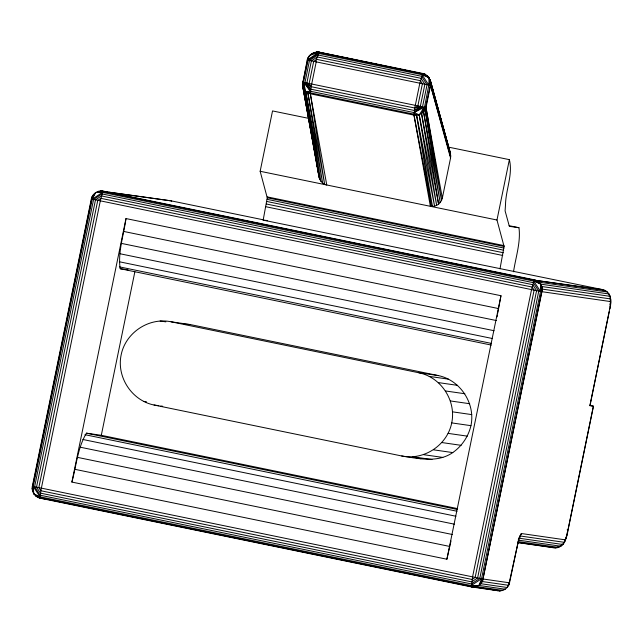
<?xml version="1.0" encoding="UTF-8"?>
<svg xmlns="http://www.w3.org/2000/svg" width="643" height="643" viewBox="0 0 643 643"><rect width="100%" height="100%" fill="white"/><g stroke="black" fill="none" stroke-linecap="round" stroke-linejoin="round"><path stroke-width="0.96" d="M442.32 198.181L426.02 107.518L424.259 107.188L421.591 113.747L438.614 204.281L441.516 200.6L442.32 198.181L450.558 158.033L450.542 153.741L430.32 80.254L427.491 75.946L422.772 73.479L419.823 83.236L414.767 108.016L413.979 115.129L430.368 206.307L434.596 206.242L438.614 204.281L423.608 112.067L428.801 85.053L429.106 77.787L425.208 74.315L422.724 73.455L319.113 52.139C313.88 51.416 308.359 54.719 307.209 60.008L302.443 84.707L318.896 176.68C319.595 180.699 322.738 184.139 326.757 184.983L310.36 93.814L311.148 86.692L316.203 61.913C314.684 59.092 322.89 50.186 316.605 52.115L319.161 52.163M40.605 497.762L37.688 497.344L471.247 586.561L478.979 585.468L481.551 578.724L540.522 291.432L540.827 284.166L536.929 280.694L534.446 279.834L103.21 191.108C97.921 189.982 92.359 193.688 91.314 198.984L32.343 486.269C31.218 491.549 34.875 497.143 40.171 498.204L471.407 586.93L497.626 590.7C502.914 591.817 508.476 588.12 509.529 582.823L517.896 543.231L508.669 585.315L482.443 581.553C480.434 585.524 475.78 587.806 471.407 586.93L472.565 576.9L531.536 289.615L534.148 280.139L602.62 289.623C611.606 291.528 611.782 301.945 609.789 309.026L609.805 308.327L589.977 405.701L593.473 406.207L568.05 530.041C566.869 537.886 563.614 549.556 553.245 547.691L517.486 542.555M602.933 290.363L602.62 289.623L263.172 220.123L267.247 197.771L260.15 171.279L272.536 110.926L308.777 118.384M401.738 455.983C423.954 460.685 447.319 445.141 451.724 422.901C456.426 400.718 441.09 377.216 418.818 372.763L171.134 321.805C148.919 317.095 125.554 332.648 121.149 354.888C116.439 377.063 131.783 400.573 154.055 405.018L401.738 455.983C418.633 458.596 437.505 463.097 452.776 452.584C461.931 446.138 468.385 436.565 470.949 425.666C475.659 403.482 460.316 379.973 438.052 375.528L190.36 324.57L171.134 321.805M499.997 268.846L504.08 246.494L496.975 220.01L509.369 159.649L448.637 147.159M610.472 304.549L610.151 296.335L541.977 286.545L540.827 284.166L534.148 280.139L100.589 190.915L107.51 191.911M45.999 499.04L40.171 498.204L40.839 490.746L100.308 200.889L102.92 191.413L171.384 200.897L263.678 219.89M491.252 345.066L120.193 268.718C117.725 252.16 123.729 235.025 125.988 218.564L500.969 295.716L497.714 313.173M610.609 301.929L610.641 298.931L542.467 289.133L541.977 286.545L541.719 291.665L482.443 581.553L542.467 289.133L541.719 291.665L538.77 291.086L91.314 198.984M610.191 306.623L610.673 302.692M610.617 302.949L610.545 299.172M32.15 488.905L92.174 196.485M318.245 171.729L318.582 173.698L302.443 84.707L308.101 57.565M302.668 82.143L303.199 85.101L302.668 82.143L303.552 82.352L302.901 87.231L319.595 179.084L304.018 89.554L303.552 82.352L308.093 60.217L318.406 53.401L422.017 74.717L429.106 77.787L431.34 85.567M450.558 158.033L430.561 85.39L430.754 82.754L450.719 156.988L430.561 85.39L429.998 85.286L430.255 80.166L430.561 85.39L426.02 107.518L423.608 112.067L440.214 202.674L425.119 109.945L430.754 82.754L429.106 77.787L422.435 73.76L318.815 52.437L314.009 52.597L319.113 52.139M497.095 316.87L497.409 315.022M609.934 307.571L610.32 305.296L609.757 303.93M35.51 495.866L40.019 497.835L33.79 493.872L33.227 486.478L92.198 199.193L95.638 192.57L102.92 191.413L98.009 191.421M450.992 540.94L446.885 559.225L71.895 482.073L125.988 218.564M71.895 482.073C76.308 465.845 77.666 447.673 86.435 433.165L101.297 435.303L134.853 271.836M303.552 82.352L305.722 91.507L310.328 92.857L413.947 114.173L416.6 115.33L434.596 206.242L419.204 114.856L424.259 107.188L303.552 82.352L310.465 91.266L304.943 82.65L309.484 60.514L317.899 54.944L421.511 76.268L427.056 84.707L422.507 106.834L414.076 112.581L310.465 91.266L305.722 91.507L302.901 87.231L302.443 84.707M310.738 89.16L306.848 83.051L311.389 60.916L317.337 56.978L420.956 78.301L424.87 84.265L420.329 106.4L414.357 110.483L310.738 89.16L304.943 82.65M446.885 559.225L500.969 295.716M513.532 271.764C515.694 257.296 520.87 242.307 518.973 227.718L509.143 225.693M589.864 405.669L609.291 311.59M568.147 529.02L593.36 406.167L591.198 405.701M565.808 538.77L567.946 530.001L567.166 529.832M517.494 544.468L520.026 536.069L521.441 533.537L565.141 539.823L566.354 537.009M518.475 539.493L520.026 536.069M565.856 538.553L564.305 541.977M520.854 534.148L519.343 538.239M565.438 539.517L564.65 541.928L562.81 544.5L519.102 538.223L521.441 533.537M566.515 536.214L566.917 534.976M565.141 539.823L564.281 542.314L520.581 536.037L519.126 537.974M516.49 548.608L516.739 547.981M567.239 533.224L567.496 532.597M562.03 544.074L560.817 546.228L518.105 540.096M563.871 542.604L563.252 544.042L561.323 545.706L557.296 547.129M93.653 194.299L91.419 199.017L95.638 192.57L102.502 192.37L533.738 281.095L540.827 284.166L609.001 293.964L610.384 296.889M509.417 582.783L507.19 587.501L480.972 583.74L482.748 578.957L509.529 582.823L508.645 582.614M32.648 491.493L32.447 486.309L33.79 493.872L40.011 496.814L471.239 585.54L478.979 585.468L482.748 578.957L32.343 486.269M556.444 547.281L555.865 547.884L518.121 542.459M559 546.815L558.454 547.386L517.728 541.535M304.018 89.554L320.873 181.27L305.722 91.507L310.36 93.814L413.979 115.129L419.204 114.856L423.608 112.067M414.767 108.016L417.862 105.894L422.403 83.767L420.377 80.672L316.758 59.357L313.68 61.398L309.138 83.526L311.148 86.692L414.767 108.016L420.329 106.4M92.198 199.193L102.502 192.37M311.622 53.723L318.815 52.437L307.209 60.008M471.239 585.54L481.551 578.724M424.259 107.188L414.076 112.581L419.204 114.856L436.693 205.495L421.591 113.747M414.357 110.483L422.507 106.834M318.815 52.437L309.613 55.419L307.322 60.048L429.998 85.286L429.106 77.787M503.381 589.527L505.197 589.229L478.979 585.468M305.722 91.507L322.617 183.046L307.884 92.962L310.328 92.857M500.865 590.387L502.834 590.387L476.616 586.617L471.247 586.561L500.246 590.885L498.695 590.555M316.605 52.115L319.201 52.22L425.328 74.484L422.772 73.479M184.348 324.136L190.36 324.57M413.947 114.173L419.204 114.856M518.973 227.718L509.352 226.336L505.101 210.888L505.511 204.659C505.728 189.789 513.09 174.446 509.369 159.649M109.479 192.193L171.384 200.897L171.697 201.637M263.172 220.123L266.781 220.637M610.456 301.559L541.719 291.665L540.827 284.166M120.193 268.718L128.118 269.859M160.115 321.018L165.886 321.846M418.818 372.763L438.052 375.528M429.259 376.388L448.484 379.153M438.397 382.601L457.623 385.366M445.623 390.984L464.857 393.741M450.446 400.959L469.671 403.716M452.519 411.841L471.753 414.606M451.724 422.901L470.949 425.666M448.099 433.382L467.332 436.139M441.902 442.561L461.127 445.326M143.614 401.393L146.5 401.811M154.055 405.018L158.861 405.709M160.782 405.99L162.703 406.263M433.543 449.827L452.776 452.584M423.608 454.673L442.834 457.43M412.758 456.771L431.983 459.536M425.208 74.315L422.435 73.76L427.491 75.946M260.15 171.279L496.975 220.01M267.191 196.879L504.024 245.61M267.247 197.771L504.08 246.494M267.134 199.338L503.967 248.069M266.861 201.476L503.694 250.199M266.443 204.008L503.276 252.731M265.913 206.741L502.746 255.472M265.639 220.292L267.609 220.694M123.504 231.4L498.494 308.552M121.495 243.408L496.476 320.56M120.08 253.768L494.081 330.719M119.373 261.773L492.385 338.515M119.405 266.869L491.445 343.418M415.073 457.527L420.964 458.74M101.297 435.303L457.623 508.621M86.435 433.165L457.495 509.513M84.956 434.692L456.996 511.241M82.891 439.49L455.911 516.241M80.367 447.231L454.368 524.182M549.323 546.888L553.245 547.691M77.57 457.39L452.551 534.542M74.676 469.277L449.666 546.429M490.754 589.285L497.626 590.7M306.848 83.051L311.148 86.692M422.017 74.717L428.801 85.053M533.738 281.095L540.522 291.432M33.227 486.478L40.011 496.814M449.055 150.309L450.542 153.741L430.786 82.802L450.775 155.887M607.571 292.653L607.281 291.97L539.107 282.173L534.148 280.139L605.103 290.491L605.409 291.215M431.871 87.48L434.555 97.053M435.094 98.966L437.77 108.538M438.309 110.451L449.835 151.611L430.32 80.254M429.194 77.916L431.3 85.672M431.823 87.609L432.618 90.518M434.981 99.247L435.769 102.157M440.768 120.579L441.556 123.488M413.979 115.129L431.397 206.459L416.6 115.33L432.482 206.507M307.884 92.962L324.643 184.292L310.36 93.814M425.119 109.945L441.516 200.6L426.02 107.518M309.347 120.538L309.685 122.508M311.228 131.365L311.566 133.334M311.911 135.303L312.763 140.23M313.109 142.199L313.454 144.169M313.792 146.138L315.335 154.995M315.673 156.964L316.018 158.934M316.364 160.903L317.899 169.76M318.759 174.687L318.896 176.68M609.267 294.59L609.283 296.335M93.581 199.491L34.609 486.775L40.155 495.214L471.383 583.94L479.799 578.37L538.77 291.086L533.232 282.647L101.996 193.921L93.581 199.491M95.485 199.885L36.514 487.177L40.437 493.141L471.665 581.867L477.612 577.928L536.592 290.644L532.669 284.672L101.441 195.946L95.485 199.885M97.784 200.367L38.813 487.651L40.839 490.746L472.066 579.472L475.145 577.43L534.124 290.138L532.091 287.051L100.863 198.325L97.784 200.367"/></g></svg>
